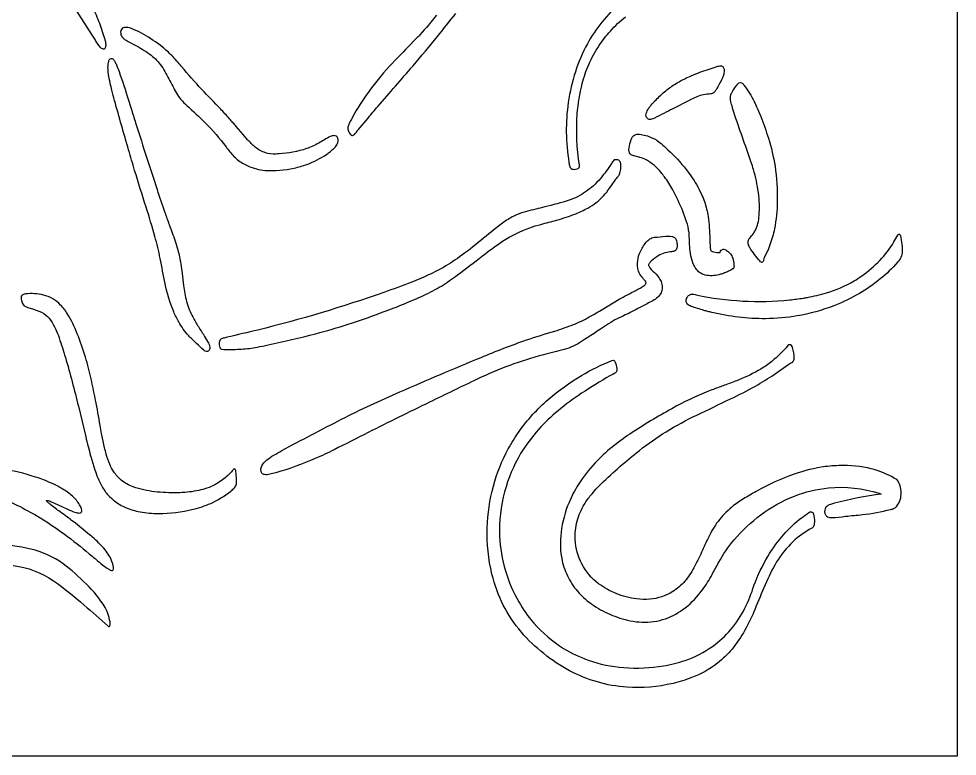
# Model space of a CAD drawing. Header units: millimetres. Extents: x 0 to 1000, y 0 to 780.
# Drawn here: x 666.1 to 1000, y 0 to 262.5 of the extents above; entities that cross this region are included whole.
import ezdxf

# ---------------------------------------------------------------- set-up
doc = ezdxf.new("R2010")
doc.units = ezdxf.units.MM
doc.layers.add('Default', color=70, linetype='Continuous')

msp = doc.modelspace()

# ---------------------------------------------------------------- linework, layer by layer
at = {"layer": 'Default'}
msp.add_lwpolyline([(0, 780), (1000, 780), (1000, 0), (0, 0)], close=True, dxfattribs=at)
for points in [[(664.02, 303.53, -0.040399), (675.32, 292.65, -0.031674), (683.61, 281.99, -0.036281), (691.83, 267.66), (691.85, 267.6, -0.01952), (694.5, 261.63, -0.019715), (696.5, 255.9, 0.005047), (696.8, 254.74, -0.050209), (697.01, 253.48, -0.118447), (696.77, 252.14, -0.136226), (696.53, 251.77, -0.255668), (696.19, 251.68, -0.136964), (695, 252.45, -0.025545), (694.1, 253.69, -0.019138), (693.22, 255.15, 0.024353), (692.32, 256.51), (692.29, 256.55), (688.55, 262.52), (685.7, 266.93, 0.012593), (680.28, 274.76, 0.021352), (673.33, 283.43, 0.021915), (663.29, 293.84, -0.004613)], [(880.62, 268.49, 0.051988), (873.53, 261.33, 0.044921), (868.39, 253.6, 0.044021), (864.14, 243.66, 0.042692), (861.6, 232.77, 0.077705), (861.84, 211.42, 0.00536), (862.1, 210.01, 0.101746), (862.34, 209.52, 0.153564), (862.97, 209.03, 0.069789), (863.74, 208.94, 0.065109), (864.71, 209.09, 0.168288), (865.43, 209.62, 0.213872), (865.64, 210.44, -0.062292), (864.81, 228.66, -0.045918), (866.58, 239.49, -0.037956), (868.88, 246.25, -0.043153), (872.59, 253.06, -0.036496), (876.57, 258.16, -0.040078), (881.93, 263.23, -0.049753)], [(814.77, 263.87, -0.018074), (808.82, 256.87, -0.007821), (807.49, 255.47, 0.002663), (800, 247.78, 0.026892), (792.04, 238.56, 0.029774), (786.15, 229.84, 0.009614), (784.32, 226.61, 0.011821), (783.47, 224.93, 0.105396), (783.17, 223.55, 0.12432), (783.46, 222.3, 0.103122), (784.21, 221.29, 0.092453), (784.55, 221.04, 0.156696), (785.11, 221.1, 0.093438), (785.52, 221.4, 0.054719), (786.44, 222.51, -0.042113), (786.84, 222.98), (786.89, 223.03), (790.35, 227.21, -0.00242), (793.84, 231.34, 0.001269), (806.38, 245.81, 0.005788), (815.07, 256.25, -0.001614), (821.56, 264.38, -0.014939)], [(662.8, 90.64, -0.023282), (670.16, 86.9, -0.030972), (682.31, 79.05, -0.016697), (691.16, 72.07, 0.002086), (695.3, 68.62, 0.031781), (698.32, 66.45, 0.182371), (699.03, 66.11, 0.099047), (699.42, 66.16, 0.199061), (699.78, 66.58, 0.098515), (699.81, 67.24, 0.0512), (699.7, 67.7, 0.064526), (698.58, 70.83, 0.035801), (697.2, 72.98, 0.036385), (695.43, 75.03, 0.027083), (691.29, 78.86, 0.014435), (685.46, 83.53, 0.005886), (680.81, 86.98, -0.006884), (677.2, 89.69, -0.058767), (676.27, 90.5, -0.125235), (675.97, 90.94, -0.255325), (676.01, 91.08, -0.318078), (676.08, 91.1, -0.106691), (676.56, 91.02, -0.020856), (677.97, 90.46), (680.07, 89.52, 0.014172), (681.11, 89.03, 0.023997), (682.16, 88.55, -0.012255), (684.13, 87.65, 0.028346), (686.01, 86.9, 0.062217), (687.77, 86.58, 0.233135), (688.27, 86.8, 0.185607), (688.46, 87.21, 0.110975), (688.41, 88.03, 0.10009), (687.74, 89.52, 0.062675), (685.22, 92.53, 0.054324), (681.37, 95.32, 0.038582), (675.54, 98.12, 0.004366), (672.99, 99.07, -0.020368), (672.04, 99.4, 0.043515), (659.7, 102.25, 0.022682)], [(664.13, 67.86, -0.124842), (678.39, 62.47, -0.026242), (689.38, 53.82, -0.004112), (697.86, 46.31, 0.500675), (698.53, 46.5, 0.136183), (698.62, 47.03, 0.109127), (696.79, 52.96, 0.061675), (690.14, 61.28, 0.033389), (681.83, 68.54, 0.09534), (670.31, 73.74, 0.034286), (657.47, 75.7, 0.016266)]]:
    msp.add_lwpolyline(points, format="xyb", dxfattribs=at)
for points in [[(776.96, 220.62, 0.011655), (772.81, 218.3, -0.053946), (768.45, 216.32, -0.067998), (758.69, 214.43, 0.007045), (757.5, 214.37, -0.07576), (753.84, 214.83, -0.098402), (750.21, 216.82, -0.030118), (747.49, 219.49), (745.87, 221.32), (743.48, 224.13, 0.012732), (742.27, 225.55, 0.016149), (741.05, 226.95, 0.009237), (737.81, 230.47, 0.005078), (731.23, 237.33, -0.017405), (724.02, 245.52, 0.017016), (720.52, 249.42, 0.033574), (717.12, 252.5, 0.041982), (710.56, 256.95, 0.021842), (707.18, 258.66, -0.023356), (706.2, 259.04, 0.063921), (704.63, 259.48, 0.18274), (702.87, 259.04, 0.140967), (702.4, 258.31, 0.190352), (702.62, 256.42, 0.063164), (703.21, 255.67, 0.078264), (704.24, 254.92, 0.00915), (707.31, 253.25, -0.033076), (712.66, 249.99, -0.070938), (716.41, 246.27, -0.031397), (718.08, 243.72, -0.013638), (720.87, 238.51, 0.002715), (722.17, 236.04, 0.05874), (723.79, 233.75, 0.04016), (725.91, 231.65, -0.009022), (732.41, 225.52, -0.037929), (739.81, 216.98, 0.038274), (742.6, 213.56, 0.020729), (743.83, 212.42, 0.059782), (747.61, 210.16, 0.082054), (753.75, 208.58, 0.071343), (764.07, 209.38, 0.027766), (768.64, 210.7, 0.064989), (775.65, 214.35, 0.012398), (777, 215.34, -0.005261), (778.01, 216.18, 0.059793), (779.05, 217.29, 0.1042), (779.74, 218.99, 0.157203), (779.51, 220.23, 0.125351), (779.1, 220.7, 0.145031), (778.29, 220.95, 0.10799), (776.97, 220.62, 0.000075)], [(732.45, 144.16, -0.075017), (731.87, 144.59, 0.012407), (729.33, 146.98, -0.021974), (726.54, 149.72, -0.054764), (722.98, 154.63, -0.030138), (721.22, 158.2, -0.048886), (718.14, 168.17), (718.14, 168.18, -0.000902), (716.4, 177.21, 0.020511), (714.51, 185.06, 0.007913), (711.36, 195.53, -0.003346), (707.31, 208.57, -0.001827), (705.16, 215.86, -0.002967), (700.15, 233.44, 0.004008), (699.19, 237.11, -0.002625), (698.6, 239.6, -0.014436), (698.01, 242.86, -0.034842), (697.82, 245.19, -0.064626), (698.08, 247.47, -0.163315), (698.64, 248.27, -0.260403), (699.36, 248.36, -0.113426), (699.77, 248.06, -0.069762), (700.4, 247.08, -0.028682), (700.94, 245.79, 0.019095), (701.26, 245.07), (701.29, 244.99, -0.012175), (704.69, 234.95), (706.28, 229.88, 0.007369), (707.07, 227.36, 0.0092), (707.87, 224.84), (707.88, 224.82, 0.00318), (715.26, 201.8, 0.001337), (718.04, 193.61, 0.005724), (719.61, 189.29, -0.009241), (721.7, 183.37, -0.010157), (722.65, 180.26, -0.029243), (723.72, 175.23, -0.013658), (724.19, 171.81, -0.001102), (724.7, 167.58, 0.010457), (725.13, 164.72, 0.05267), (726.73, 159.05, 0.028096), (727.97, 156.41, 0.016079), (729.97, 152.95, 0.00446), (732.19, 149.45, -0.017913), (733.6, 147.09, -0.135706), (734.04, 145.18, -0.14147), (733.77, 144.52, -0.173428), (733.19, 144.1, -0.173901)], [(917.08, 243.99, -0.0726), (916.8, 242.46, -0.030096), (916.32, 241.26, -0.029348), (914.19, 237.28, -0.069108), (913.47, 236.32, -0.100961), (912.87, 235.9, -0.091819), (912.35, 235.78, 0.031396), (909.67, 235.5, 0.055674), (905.21, 233.8, -0.007038), (904.81, 233.6), (898.85, 230.5), (898.84, 230.5, -0.001774), (892.33, 227.18, -0.08526), (890.9, 226.73, -0.171267), (889.95, 226.91, -0.124416), (889.5, 227.34, -0.098738), (889.28, 227.91, -0.124013), (889.34, 228.87, -0.055745), (890.16, 230.57, -0.037697), (890.78, 231.42, -0.013856), (892.16, 232.99, 0.010976), (892.39, 233.25), (892.42, 233.28, -0.030155), (895.87, 236.56, -0.031371), (899.41, 239.18, -0.025595), (901.55, 240.44, -0.033192), (907.72, 243.21, -0.014807), (913.53, 245.2, 0.014266), (914.83, 245.61, -0.0277), (915.05, 245.67, -0.097956), (916.08, 245.79, -0.163629), (916.57, 245.57, -0.098875), (916.89, 245.11, -0.119884)], [(931.07, 176.57, -0.116561), (930.89, 176.08, -0.10174), (930.7, 175.88, -0.246419), (930.37, 175.84, -0.121656), (929.73, 176.31, -0.036258), (926.21, 181.08, -0.103334), (925.65, 182.37, -0.137338), (925.69, 183.71, -0.094702), (926.01, 184.31, -0.047249), (926.18, 184.49, 0.020764), (927.45, 186.04, 0.035655), (928.21, 187.26, 0.06032), (929.09, 189.7, 0.040632), (929.51, 192.46, 0.050957), (929.25, 200.7, 0.039574), (927.51, 208.89, 0.003777), (926.72, 211.38), (925.89, 213.84, -0.001762), (922.8, 222.5, -0.011004), (919.86, 231.51, -0.02897), (919.37, 233.52, -0.088255), (919.35, 235.06, -0.095647), (919.74, 236.14, -0.048536), (921.64, 239.03, 0.064149), (921.84, 239.31, -0.116842), (922.29, 239.74, -0.258064), (923.2, 239.78, -0.112688), (924.06, 239.01, -0.015971), (924.18, 238.84, -0.043965), (927.74, 233.08, 0.000871), (928.39, 231.75, -0.01522), (929.3, 229.7), (930.1, 227.75, -0.015898), (932.8, 220.02, -0.036163), (935.16, 210.02, -0.040781), (935.95, 197.61, -0.047189), (934.97, 187.78, -0.039108), (933.36, 182.01, -0.005995), (932.81, 180.6, -0.019366), (932.52, 179.96, -0.005126), (932.22, 179.36), (931.31, 177.6, 0.093181), (931.07, 176.65, -0.016868)], [(920.21, 173.47, -0.015986), (918.61, 172.66), (918.6, 172.65, -0.002817), (917.22, 172.05, -0.032896), (915.77, 171.56, -0.108115), (910.9, 171.15, -0.094494), (908.72, 171.95, -0.080419), (907.36, 173.14, -0.055909), (906.26, 174.88, -0.06083), (905.2, 178.12, -0.030972), (904.8, 181.53, -0.006441), (904.75, 182.65, -0.024347), (904.73, 183.27, 0.005042), (904.65, 185.33, 0.056141), (903.97, 189.43, 0.013623), (903.45, 191.02, 0.029195), (900.22, 198.85, 0.015521), (898.78, 201.65, 0.032285), (895.83, 206.27, 0.012707), (894.62, 207.83, 0.04414), (892.23, 210.29, 0.049699), (889.59, 212.15), (889.37, 212.27, 0.034799), (887.02, 213.21, 0.01055), (886.74, 213.28), (885.1, 213.71, -0.085087), (883.99, 214.11, -0.144948), (883.39, 214.82, -0.115202), (883.2, 215.89, -0.065993), (883.71, 218.78, -0.031605), (884.16, 219.92, -0.084476), (884.66, 220.72, -0.109838), (885.32, 221.22, -0.140212), (886.9, 221.41, -0.080276), (891.39, 220.18, -0.070239), (894.61, 218.14, -0.020718), (897.08, 215.91, -0.033722), (903.56, 208.88, -0.037326), (907.19, 203.53, -0.019961), (909, 200.07, -0.04974), (910.84, 194.81, -0.022123), (911.36, 192.13, -0.028014), (911.98, 184.14, -0.01188), (912.01, 183.08), (912.05, 181.55, 0.044673), (912.22, 180.27, 0.13571), (912.45, 179.92, 0.053349), (912.55, 179.86, 0.043346), (913.31, 179.58, 0.070516), (915.54, 179.28, 0.273221), (915.65, 179.4, -0.125122), (916.03, 180.15, -0.122026), (916.45, 180.45, -0.151892), (916.92, 180.5, -0.105829), (918.27, 179.86, -0.035142), (918.73, 179.45, -0.079445), (919.77, 178.1, -0.033721), (920.14, 177.28, -0.064305), (920.54, 174.97, -0.02278), (920.58, 174.21, -0.139715), (920.45, 173.75, -0.074381), (920.32, 173.55, -0.076896)], [(877.8, 212.18, 0.041366), (876.95, 210.97, -0.036006), (873.02, 205.65, -0.064193), (867.75, 200.89, -0.074536), (861.88, 197.94, -0.017033), (853.27, 195.54, 0.005083), (846.77, 193.94, 0.036271), (843.23, 192.73, 0.054361), (839.19, 190.48, 0.018645), (831.42, 184.39, -0.013743), (823.75, 178.37, -0.026339), (817.16, 174.04, -0.034878), (805.88, 168.78, -0.009766), (795.95, 165.12, -0.024181), (751.15, 151.74, 0.001636), (740.21, 149.16, -0.058084), (738.83, 148.84, 0.10297), (738.03, 148.49, 0.187616), (737.36, 147.35, 0.079897), (737.59, 145.57, 0.264874), (738.39, 144.87, 0.050288), (739.59, 144.84, 0.022122), (745.33, 144.93, 0.028956), (750.91, 145.66, 0.016007), (754.8, 146.46, 0.012354), (771.7, 150.4, 0.024256), (794.79, 157.81, 0.02072), (810.3, 164.14, 0.024902), (816.46, 167.4, 0.021404), (822.21, 171.35, 0.00394), (831.02, 178.1, -0.013707), (838.22, 183.33, -0.058884), (847.9, 188.17, -0.022747), (851.82, 189.36, 0.00446), (857.46, 190.85, 0.025866), (864.26, 193.14, 0.024079), (868.53, 195.13, 0.080028), (874.14, 199.5, 0.038138), (876.34, 202.32), (878.01, 204.76, -0.010793), (879.13, 206.12, 0.055834), (879.83, 207.19, 0.12637), (880.28, 210.9, 0.173281), (879.79, 211.99, 0.175223), (879.22, 212.29, 0.095923), (878.53, 212.33, 0.08657), (878.01, 212.33, 0.1429)], [(889.03, 169.13, 0.009495), (887.78, 170.64, -0.092826), (886.61, 172.7, -0.113049), (886.33, 176.47, -0.074679), (887.17, 179.45, -0.076364), (889.32, 182.96, -0.084741), (890.59, 184.15, -0.126615), (892.25, 184.74, -0.013696), (896.24, 185.1, -0.041429), (898.4, 185.07, -0.130597), (899.42, 184.65, -0.161537), (900.2, 183, -0.059105), (900.32, 181.6, -0.111934), (900.01, 180.34, -0.121957), (899.41, 179.83, -0.113156), (898.68, 179.63, -0.043886), (897.89, 179.58, 0.124354), (893.08, 177.83, 0.058029), (890.67, 175.73, 0.155873), (890.14, 174.91, 0.229773), (890.21, 174.58, 0.083013), (892.27, 172.16, -0.070356), (894.22, 169.77, -0.157314), (894.97, 166.29, -0.125841), (894.38, 164.58, -0.107192), (893.05, 163.09, -0.040495), (889.18, 160.86, 0.015105), (883.68, 157.94, -0.032146), (881.27, 156.84, 0.043623), (875.24, 153.52, -0.004378), (866.29, 147.63, -0.075273), (860.13, 144.8, -0.005165), (852.73, 142.93, 0.044393), (829.24, 134.28, 0.0034), (812.26, 126.03, 0.003514), (790.34, 115.25, -0.004123), (778.24, 109.11, -0.011768), (771.57, 105.97, -0.035546), (757.49, 100.95, 0.023131), (755.42, 100.37, -0.113583), (753.49, 100.29, -0.231302), (752.61, 100.77, -0.127371), (752.24, 101.86, -0.168728), (752.6, 103.42, -0.091744), (754.37, 105.48, -0.038314), (756.79, 107.16, -0.016328), (759.68, 108.82, -0.004868), (780.92, 119.97, -0.015921), (801.65, 129.69, -0.004613), (830.58, 142), (830.58, 142, -0.012551), (846.77, 148.24), (846.78, 148.25, -0.006691), (856.76, 151.35, 0.016827), (863.44, 153.68, 0.03392), (869.09, 156.4, 0.009327), (872.72, 158.47), (879.69, 162.66, -0.012798), (885.62, 165.82, 0.018618), (888.65, 167.57, 0.144839), (889.25, 168.4, 0.292151), (889.1, 169.05)], [(904.01, 160.94, -0.148483), (903.58, 161.79, -0.161003), (903.72, 163, -0.103071), (904.41, 163.99, -0.134186), (905.28, 164.48, -0.122337), (906.26, 164.47, -0.015306), (907.14, 164.23, 0.077856), (940.39, 162.48, 0.016747), (945.24, 163.1, 0.014244), (946.7, 163.35, 0.025597), (953.44, 164.93, 0.05879), (963.27, 169.19, 0.027553), (966.05, 171, 0.048704), (972.44, 176.51, 0.053121), (977.49, 183.1, 0.015802), (978.89, 185.56, -0.208813), (979.18, 185.83, -0.286425), (979.59, 185.69, -0.116168), (979.76, 185.35, -0.023296), (980.33, 182.29, -0.066971), (980.35, 179.2, -0.091448), (979.69, 177.07, -0.090763), (978.77, 175.85, -0.036611), (972.6, 169.91, -0.040445), (965.19, 164.75, -0.041786), (956.12, 160.39, -0.049225), (943.09, 156.77, -0.040364), (931.76, 155.77, -0.061244), (912.67, 158.01, -0.019208), (911.28, 158.35, -0.022784), (909.89, 158.72, -0.012226), (905.31, 160.13, -0.089512)], [(742.28, 101.87, -0.057054), (741.2, 100.68, -0.052588), (737.55, 97.66, -0.034868), (735.18, 96.31, -0.059541), (729.34, 94.45, -0.038743), (722.55, 93.79, -0.033656), (714.36, 94.17, -0.053393), (706.76, 95.9, -0.082514), (702.52, 98.34, -0.075777), (699.86, 101.3, -0.041381), (698.46, 103.94, -0.033424), (697.18, 107.58, -0.019337), (696.1, 112.11), (695.56, 114.92, 0.007472), (695.03, 117.76, 0.005003), (693.4, 126.82, 0.014944), (690.87, 138.13, 0.016508), (689.77, 142.1, 0.023902), (686.9, 150.42, 0.043817), (683.32, 157.58, 0.057371), (680.98, 160.64, 0.069213), (678.16, 162.88, 0.084661), (674.89, 164.17, 0.089942), (668.5, 164.59, 0.043341), (667.74, 164.43, 0.248112), (666.98, 163.58, 0.128262), (666.97, 162.68, 0.095632), (667.42, 161.19, 0.073684), (667.93, 160.49), (667.99, 160.44, 0.091496), (669.71, 159.58, -0.019043), (671.35, 159.12, -0.083909), (675.02, 157.57, -0.087547), (677.4, 155.24), (677.48, 155.13, -0.058794), (680.44, 148.93, -0.011327), (682.66, 141.93, -0.012537), (687.27, 124.57), (689.88, 113.68, 0.006871), (691.64, 106.94, 0.009008), (693.07, 102.16, 0.048566), (695.66, 96.11, 0.058217), (697.9, 92.94, 0.044842), (700.22, 90.84, 0.062046), (704.07, 88.59, 0.058615), (709.23, 87, 0.048602), (715.84, 86.41, 0.05731), (728.09, 87.9), (728.09, 87.9, 0.044453), (734.39, 90.03, 0.060871), (741.39, 94.3, 0.005114), (741.98, 94.77), (741.98, 94.77, 0.048426), (743.05, 95.86, 0.133366), (743.55, 97.23, 0.043626), (743.55, 97.79, 0.012868), (743.41, 100.74, 0.048689), (743.25, 101.7, 0.160513), (743.05, 102.13, 0.4287), (742.46, 102.15, 0.111517)], [(941.56, 140.5, 0.195067), (941.98, 141.62, 0.064727), (941.38, 145.51, 0.13893), (940.98, 146.23, 0.435655), (939.76, 146.21, -0.047015), (933.99, 140.57, -0.031877), (930.13, 137.83, -0.038608), (922.1, 133.91, -0.010694), (917.71, 132.25, -0.00752), (913.79, 130.84, -0.012703), (911.51, 129.96), (911.49, 129.96, 0.029569), (898.43, 123.72, 0.020607), (883.48, 114.68, 0.016951), (877.19, 110.07, 0.032492), (871.11, 104.42, 0.046462), (865.14, 96.68, 0.039993), (861.89, 90.39, 0.071133), (859.03, 79.71, 0.08289), (859.41, 69.69, 0.064914), (861.66, 63.51, 0.065101), (865.44, 58.1, 0.05415), (869.97, 54.12, 0.047429), (876.43, 50.53, 0.055243), (883.64, 48.26, 0.088675), (892.05, 47.96, 0.04348), (896.17, 48.93, 0.079686), (903.23, 52.85, 0.065803), (909.36, 59.24, 0.035283), (912.78, 64.72, -0.003518), (915.12, 69.04, -0.047727), (920.62, 77.03, -0.056296), (930.14, 85.97, -0.06774), (942.09, 92.61, -0.069869), (954.23, 95.54, -0.100499), (972.19, 93.6), (972.99, 93.34, 0.027997), (956.28, 90.07, -0.009282), (954.85, 89.64, 0.14669), (953.29, 88.63, 0.220474), (952.92, 86.44, 0.12833), (953.51, 85.51, 0.12375), (954.27, 85.11, 0.087819), (955.5, 84.96, 0.023986), (960.29, 85.42, -0.002074), (966.27, 86.01, 0.030462), (976.25, 87.84, -0.002071), (976.91, 87.98, 0.139034), (978.54, 89.07, 0.099886), (979.72, 91.34, 0.146162), (979.69, 96.27, 0.099985), (978.6, 98.37, 0.08846), (978.47, 98.49, 0.064969), (970.82, 101.95, 0.072245), (959.47, 103.49, 0.029545), (953.02, 103.1, 0.050179), (942.03, 100.43, 0.044328), (928.47, 94.27, 0.009577), (923.89, 91.6, 0.028695), (919.81, 88.7, 0.056315), (914.88, 83.61, 0.04111), (911.44, 77.86, 0.013395), (909.04, 72.67, -0.018603), (906.28, 67.09, -0.053469), (903.03, 62.29, -0.070364), (898.82, 58.67, -0.117626), (890.63, 55.87, -0.049648), (885.93, 55.98, -0.06886), (878.61, 57.95, -0.068818), (872.41, 61.41, -0.109598), (866.4, 68.44, -0.106415), (864.08, 77.04, -0.078468), (864.75, 83.72, -0.068788), (867.33, 89.7, -0.037093), (869.63, 92.94, -0.028931), (873.36, 97, -0.027047), (886.89, 108.87, -0.027079), (896.41, 115.54, -0.02335), (907.31, 121.47, 0.000469), (919.33, 127.19, 0.017169), (928.16, 131.78, 0.016431), (934.89, 135.9), (934.9, 135.91), (940.11, 139.54, -0.009171), (941.47, 140.44, 0.039756)], [(878.86, 138.03, -0.134615), (878.78, 137, -0.17752), (878.38, 136.48, -0.007255), (876.42, 135.39, 0.018219), (866.34, 129.21, 0.023777), (857.95, 122.99, 0.036462), (851.06, 116.33, 0.04637), (844.65, 107.72, 0.069599), (838.94, 94.16, 0.075177), (837.17, 78.39, 0.057924), (839.25, 66.01, 0.059697), (843.98, 54.97, 0.048446), (849.29, 47.43, 0.074242), (859.96, 38.37, 0.053888), (868.66, 34.24, 0.067504), (881.39, 31.57, 0.061688), (895.48, 32.18, 0.038135), (903.15, 34.1, 0.070039), (912.93, 39.09, 0.059917), (919.44, 45.08), (919.44, 45.08, 0.057384), (924.47, 52.72, 0.044925), (927.63, 60.7), (927.65, 60.76, -0.045999), (932.63, 71.16, -0.046747), (938.26, 78.92, -0.048525), (944.62, 84.92, -0.019856), (947.23, 86.78, -0.24458), (948.05, 87.06, -0.214901), (948.69, 86.62, -0.082379), (948.99, 85.63, -0.066509), (949.15, 82.69, -0.145794), (948.71, 81.54, -0.117941), (948.26, 81.17, 0.071849), (941.5, 76.34, 0.059351), (935.75, 69.22, 0.033912), (931.63, 61.01, 0.002327), (928.07, 52.43, -0.02732), (924.4, 44.84, -0.045735), (919.9, 38.16, -0.050654), (914.66, 33.14, -0.072489), (905.47, 27.98, -0.036243), (898.87, 25.94, -0.076549), (882.43, 24.56, -0.104343), (862.08, 30.43, -0.091927), (844.9, 44.19, -0.056076), (838.46, 53.83, -0.054771), (834.45, 64.76, -0.067574), (832.74, 81.29, -0.057297), (834.96, 96.17, -0.057085), (840.22, 109.39, -0.030236), (844.08, 115.58, -0.061713), (854.48, 126.99, -0.043078), (866.34, 135.54, -0.038484), (877.14, 140.93, -0.314012), (878, 140.75, -0.102338), (878.31, 140.24, -0.059288)]]:
    msp.add_lwpolyline(points, format="xyb", close=True, dxfattribs=at)

doc.saveas('drawing.dxf')
